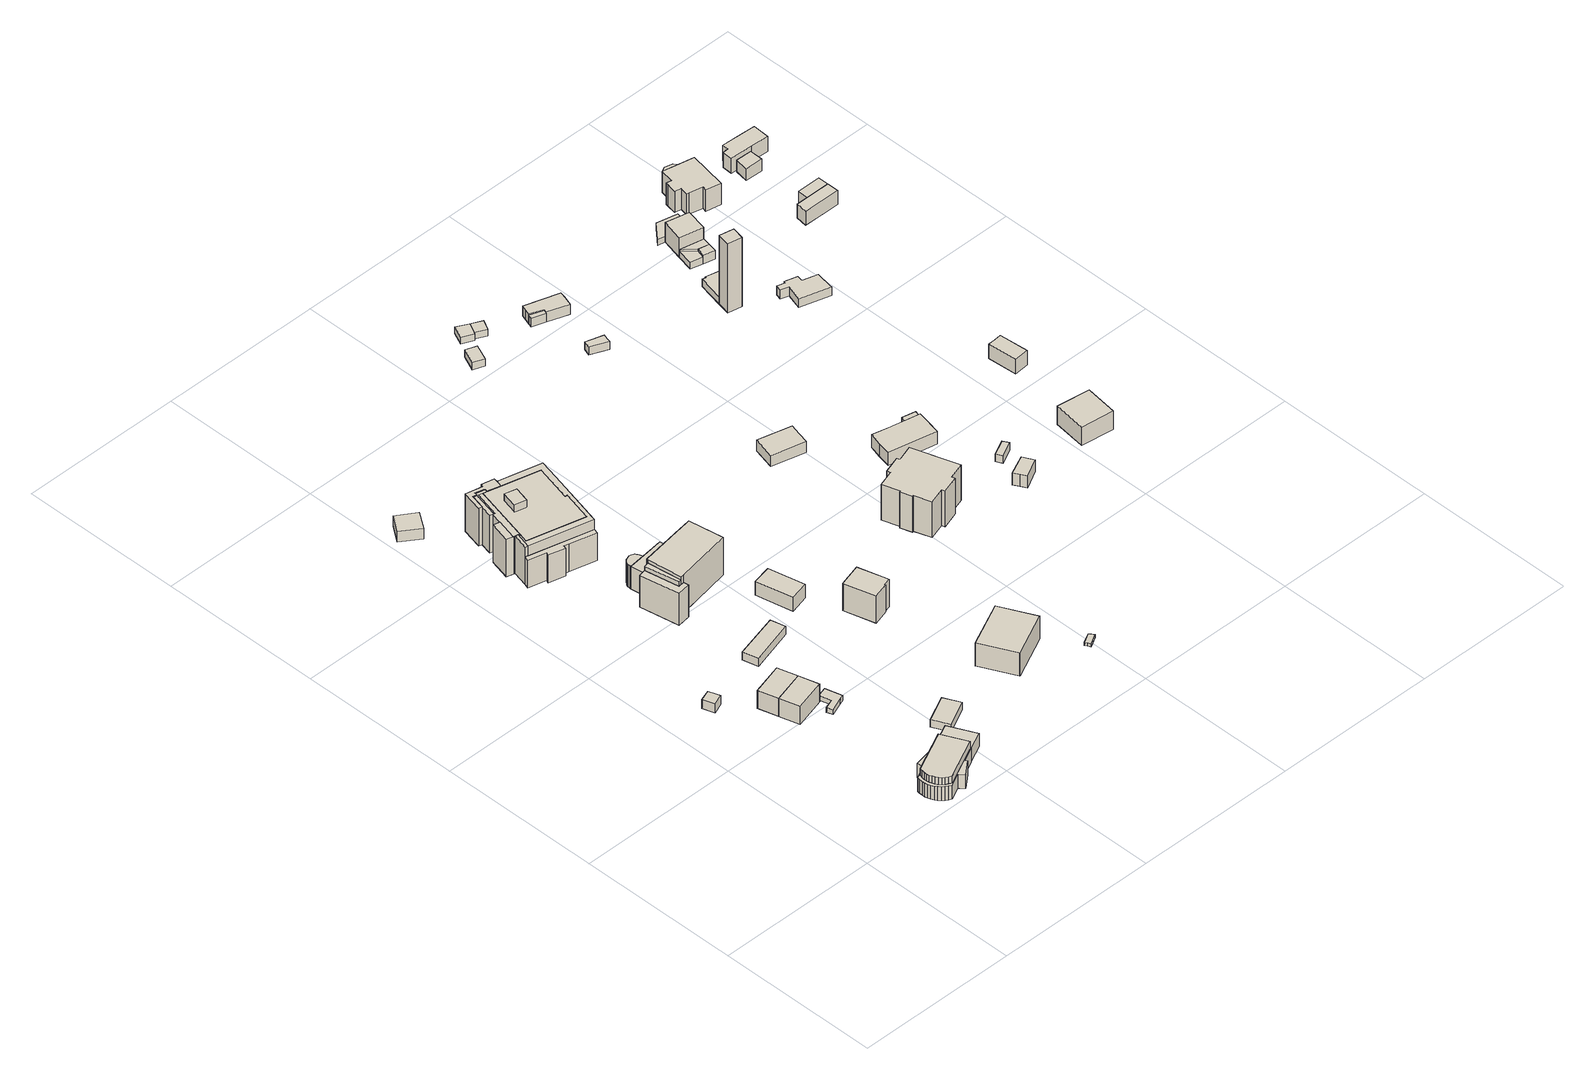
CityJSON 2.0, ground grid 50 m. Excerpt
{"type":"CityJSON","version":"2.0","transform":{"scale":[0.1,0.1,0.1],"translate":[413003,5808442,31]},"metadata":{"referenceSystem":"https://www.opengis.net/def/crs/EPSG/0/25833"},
"CityObjects":{
"building1":{"type":"Building","attributes":{"Gemeindeschluessel":"11000009","BezugspunktDach":"2200","function":"31001_2000","measuredHeight":3,"storeysAboveGround":1},"address":[{"country":"Germany","locality":"Berlin","thoroughfareNumber":"10 (2)","thoroughfareName":"Triglawstraße"}],"geometry":[{"type":"Solid","lod":"1","boundaries":[[[[0,1,2,3]],[[4,5,6,7]],[[4,7,3,2]],[[5,4,2,1]],[[6,5,1,0]],[[7,6,0,3]]]]}]},
"building2":{"type":"Building","attributes":{"Gemeindeschluessel":"11000009","function":"31001_1010"},"address":[{"country":"Germany","locality":"Berlin","thoroughfareNumber":"16B","thoroughfareName":"Triglawstraße"}],"children":["building2-1","building2-2"]},
"building2-1":{"type":"BuildingPart","attributes":{"BezugspunktDach":"2200","measuredHeight":7,"storeysAboveGround":2},"parents":["building2"],"geometry":[{"type":"MultiSurface","lod":"1","boundaries":[[[8,9,10,11,12,13,14,15,16,17,18,19,20,21]],[[22,23,24,25,26,27,28,29,30,31,32,33,34,35]],[[36,37,38,35,21,20]],[[39,37,20,19]],[[24,40,39,19,18]],[[25,24,18,17]],[[41,42,43,25,17,16]],[[44,42,16,15]],[[28,45,44,27,15,14]],[[46,45,28,14,13]],[[47,48,46,49,13,12]],[[50,48,12,11]],[[51,50,11,10]],[[52,51,10,9]],[[34,53,52,9,8]],[[38,53,8,21]],[[22,35,38,37,36]],[[23,22,37,39]],[[23,39,40,24]],[[26,25,43,42,41]],[[27,26,54,42,44]],[[27,44,45,28]],[[55,29,28,45,46]],[[30,29,49,46,48,47]],[[31,30,56,48,50]],[[32,31,50,51]],[[33,32,51,52]],[[33,52,53,34]],[[35,34,53,38]]]}]},
"building2-2":{"type":"BuildingPart","attributes":{"BezugspunktDach":"2200","measuredHeight":4.73,"storeysAboveGround":2},"parents":["building2"],"geometry":[{"type":"MultiSurface","lod":"1","boundaries":[[[57,58,59,60,61,62,63,64,65,66,67,68,69,70,43,42,44,45,46,48,50,51,52,53,38,37,39,40,71,72,73,74,75,76,77,78]],[[79,80,81,82,83,84,85,24,23,22,35,34,33,32,31,30,29,28,27,26,25,86,87,88,89,90,91,92,93,94,95,96,97,98,99,100]],[[79,100,78,77]],[[80,79,77,76]],[[81,80,76,75]],[[82,81,75,74]],[[83,82,74,73]],[[84,83,73,72]],[[85,84,72,71]],[[24,85,71,40]],[[35,22,37,22,35,38]],[[34,53,34,33]],[[33,52,33,32]],[[31,32,51,32,31,101]],[[31,50,31,30]],[[30,102,30,29]],[[28,29,103,29,28,104]],[[28,105,28,27]],[[25,26,25,43]],[[86,25,43,70]],[[87,86,70,69]],[[88,87,69,68]],[[89,88,68,67]],[[90,89,67,66]],[[91,90,66,65]],[[92,91,65,64]],[[93,92,64,63]],[[94,93,63,62]],[[95,94,62,61]],[[96,95,61,60]],[[97,96,60,59]],[[98,97,59,58]],[[99,98,58,57]],[[100,99,57,78]],[[23,24,40,39]],[[22,23,39,37]],[[34,35,38,53]],[[33,34,53,52]],[[32,33,52,51]],[[101,31,32,51,50]],[[30,31,50,48,106]],[[29,30,102,48,46]],[[104,28,29,103,46,45]],[[27,28,105,45,44]],[[26,27,44,42]],[[42,43,25,26]]]}]},
"building3":{"type":"Building","attributes":{"Gemeindeschluessel":"11000009","BezugspunktDach":"2200","function":"31001_1010","measuredHeight":6.11,"storeysAboveGround":2},"address":[{"country":"Germany","locality":"Berlin","thoroughfareNumber":"12B","thoroughfareName":"Triglawstraße"}],"geometry":[{"type":"Solid","lod":"1","boundaries":[[[[107,108,109,110]],[[111,112,113,114]],[[111,114,110,109]],[[112,111,109,108]],[[113,112,108,107]],[[114,113,107,110]]]]}]},
"building4":{"type":"Building","attributes":{"Gemeindeschluessel":"11000009","BezugspunktDach":"2200","function":"31001_1010","measuredHeight":6.01,"storeysAboveGround":2},"address":[{"country":"Germany","locality":"Berlin","thoroughfareNumber":"12A","thoroughfareName":"Triglawstraße"}],"geometry":[{"type":"Solid","lod":"1","boundaries":[[[[110,109,115,116]],[[117,118,119,120]],[[117,120,116,115]],[[118,117,115,109]],[[119,118,109,110]],[[120,119,110,116]]]]}]},
"building5":{"type":"Building","attributes":{"Gemeindeschluessel":"11000009","BezugspunktDach":"2200","function":"31001_2463","measuredHeight":4.38,"storeysAboveGround":1},"address":[{"country":"Germany","locality":"Berlin","thoroughfareNumber":"16B (1)","thoroughfareName":"Triglawstraße"}],"geometry":[{"type":"Solid","lod":"1","boundaries":[[[[40,43,70,121,122,71]],[[123,124,125,126,127,128]],[[123,128,71,122]],[[124,123,122,121]],[[125,124,121,70]],[[126,125,70,43]],[[127,126,43,40]],[[128,127,40,71]]]]}]},
"building6":{"type":"Building","attributes":{"Gemeindeschluessel":"11000009","BezugspunktDach":"2200","function":"31001_2463","measuredHeight":3.2,"storeysAboveGround":1},"address":[{"country":"Germany","locality":"Berlin","thoroughfareNumber":"12B (1)","thoroughfareName":"Triglawstraße"}],"geometry":[{"type":"Solid","lod":"1","boundaries":[[[[129,130,131,132,133,134,135,136]],[[137,138,139,140,141,142,143,144]],[[137,144,136,135]],[[138,137,135,134]],[[139,138,134,133]],[[140,139,133,132]],[[141,140,132,131]],[[142,141,131,130]],[[143,142,130,129]],[[144,143,129,136]]]]}]},
"building7":{"type":"Building","attributes":{"Gemeindeschluessel":"11000009","BezugspunktDach":"2200","function":"31001_1313","measuredHeight":3.59,"storeysAboveGround":1},"address":[{"country":"Germany","locality":"Berlin","thoroughfareNumber":"6 (1)","thoroughfareName":"Triglawstraße"}],"geometry":[{"type":"Solid","lod":"1","boundaries":[[[[145,146,147,148]],[[149,150,151,152]],[[149,152,148,147]],[[150,149,147,146]],[[151,150,146,145]],[[152,151,145,148]]]]}]},
"building8":{"type":"Building","attributes":{"Gemeindeschluessel":"11000009","BezugspunktDach":"2200","function":"51009_1611","measuredHeight":2.66,"storeysAboveGround":0},"address":[{"country":"Germany","locality":"Berlin"}],"geometry":[{"type":"Solid","lod":"1","boundaries":[[[[153,154,155,156]],[[157,158,159,160]],[[157,160,156,155]],[[158,157,155,154]],[[159,158,154,153]],[[160,159,153,156]]]]}]},
"building9":{"type":"Building","attributes":{"Gemeindeschluessel":"11000009","BezugspunktDach":"2200","function":"51009_1610","measuredHeight":10.72,"storeysAboveGround":0},"address":[{"country":"Germany","locality":"Berlin"}],"geometry":[{"type":"Solid","lod":"1","boundaries":[[[[161,162,163,164,165,166]],[[167,168,169,170,171,172]],[[167,172,166,165]],[[168,167,165,164]],[[169,168,164,163]],[[170,169,163,162]],[[171,170,162,161]],[[172,171,161,166]]]]}]},
"building10":{"type":"Building","attributes":{"Gemeindeschluessel":"11000009","BezugspunktDach":"2200","function":"31001_1010","measuredHeight":2.66,"storeysAboveGround":1},"address":[{"country":"Germany","locality":"Berlin","thoroughfareNumber":"10","thoroughfareName":"Triglawstraße"}],"geometry":[{"type":"Solid","lod":"1","boundaries":[[[[173,174,175,176]],[[177,178,179,180]],[[177,180,176,175]],[[178,177,175,174]],[[179,178,174,173]],[[180,179,173,176]]]]}]},
"building11":{"type":"Building","attributes":{"Gemeindeschluessel":"11000009","function":"31001_1010"},"address":[{"country":"Germany","locality":"Berlin","thoroughfareNumber":"6","thoroughfareName":"Triglawstraße"}],"children":["building11-1","building11-2","building11-3","building11-4","building11-5","building11-6","building11-7","building11-8","building11-9","building11-10"]},
"building11-1":{"type":"BuildingPart","attributes":{"BezugspunktDach":"2200","measuredHeight":12.64,"storeysAboveGround":4},"parents":["building11"],"geometry":[{"type":"MultiSurface","lod":"1","boundaries":[[[181,182,183,184,185,186,187,188,189]],[[190,191,192,193,194,195,196,197,198]],[[190,198,189,199,200,188]],[[201,202,203,202,201,204]],[[194,193,205,206,207]],[[195,194,208,207,209]],[[196,195,209,210]],[[197,196,210,211]],[[198,197,181,211,199]],[[188,200,199,189]],[[191,190,188,187]],[[192,204,201,212,186]],[[213,191,203,202,201]],[[187,212,202,203]],[[193,192,186,185]],[[207,206,205,185,184]],[[209,207,208,184,183]],[[210,209,183,182]],[[211,210,182,181]],[[199,211,181,189]]]}]},
"building11-2":{"type":"BuildingPart","attributes":{"BezugspunktDach":"2200","measuredHeight":13.93,"storeysAboveGround":4},"parents":["building11"],"geometry":[{"type":"MultiSurface","lod":"1","boundaries":[[[214,215,216,217,218,219,220,221,222,223,224,225,226]],[[227,228,229,230,231,193,201,232,233,234,235,236,237]],[[227,237,226,225]],[[228,227,225,224]],[[229,228,224,223]],[[230,229,223,222]],[[231,230,222,221]],[[238,239,240,206,193,231,221,220]],[[212,186,192,193,220,219],[192,186,185,193]],[[232,201,241,242,243,244,212,219,218]],[[245,244,243,246,247,233,232,218,217]],[[248,245,217,216]],[[234,233,249,246,250]],[[251,252,253,234,216,215]],[[254,252,215,214]],[[237,236,214,226]],[[206,240,239,238]],[[201,192,186,212]],[[186,192,193,185]],[[212,244,243,242,241]],[[247,246,243,244,245]],[[250,246,249,245,248]],[[235,234,253,252,251]],[[236,235,252,254]]]}]},
"building11-3":{"type":"BuildingPart","attributes":{"BezugspunktDach":"2200","measuredHeight":3,"storeysAboveGround":4},"parents":["building11"],"geometry":[{"type":"MultiSurface","lod":"1","boundaries":[[[201,255,256,257,255,201,202]],[[201,202,203,191,213],[202,242,258,203]],[[255,191,258,259,257,256]]]}]},
"building11-4":{"type":"BuildingPart","attributes":{"BezugspunktDach":"2200","measuredHeight":14.32,"storeysAboveGround":4},"parents":["building11"],"geometry":[{"type":"Solid","lod":"1","boundaries":[[[[260,261,262,263]],[[264,265,266,267]],[[264,267,263,262]],[[265,264,262,261]],[[266,265,261,260]],[[267,266,260,263]]]]}]},
"building11-5":{"type":"BuildingPart","attributes":{"BezugspunktDach":"2200","measuredHeight":12.7,"storeysAboveGround":4},"parents":["building11"],"geometry":[{"type":"MultiSurface","lod":"1","boundaries":[[[268,269,270,271,272,239,238,273,274,275,276,277,278,279,280]],[[281,200,199,211,210,209,207,206,240,282,283,284,285,286,287]],[[281,279,280,279]],[[288,278,279,278]],[[199,189,188,278,277]],[[181,189,277,276]],[[182,181,276,275]],[[209,183,182,275,274]],[[184,183,274,273]],[[185,184,273,238]],[[282,240,239,272]],[[283,282,272,271]],[[284,283,271,270]],[[289,290,291,292,289,285,284,270,269]],[[286,285,269,268]],[[287,293,294,268,280]],[[287,295,280,279,281]],[[200,281,279,278,288]],[[200,188,189,199]],[[199,189,181,211]],[[210,211,181,182]],[[210,182,183,209]],[[207,209,183,184]],[[206,207,208,184,185]],[[240,206,238,239]],[[292,291,290,289]],[[286,294,293,287]]]}]},
"building11-6":{"type":"BuildingPart","attributes":{"BezugspunktDach":"2200","measuredHeight":12.38,"storeysAboveGround":4},"parents":["building11"],"geometry":[{"type":"MultiSurface","lod":"1","boundaries":[[[296,297,212,244,245,298]],[[246,243,242,257,299,300]],[[250,248,245,246]],[[300,298,248,250]],[[243,246,245,244,301]],[[243,302,244,212,242]],[[242,202,203,258]],[[202,242,212,187,203]],[[258,203,256,257]],[[303,203,256]],[[299,257,297,296]],[[300,299,296,298]]]}]},
"building11-7":{"type":"BuildingPart","attributes":{"BezugspunktDach":"2200","measuredHeight":8.78,"storeysAboveGround":4},"parents":["building11"],"geometry":[{"type":"Solid","lod":"1","boundaries":[[[[304,305,306,307,308,309,290,289]],[[291,310,311,312,313,314,315,292]],[[310,291,290,309]],[[311,310,309,308]],[[312,311,308,307]],[[313,312,307,306]],[[314,313,306,305]],[[315,314,305,304]],[[292,315,304,289]],[[292,289,290,291]]]]}]},
"building11-8":{"type":"BuildingPart","attributes":{"BezugspunktDach":"2200","measuredHeight":9.47,"storeysAboveGround":4},"parents":["building11"],"geometry":[{"type":"MultiSurface","lod":"1","boundaries":[[[316,317,318,319,320,321,294,293,322,323]],[[324,325,326,327,328,329,330,331,332,333]],[[324,333,323,322]],[[326,325,334,287,286,294]],[[327,326,294,321]],[[328,327,321,320]],[[329,328,320,319]],[[330,329,319,318]],[[331,330,318,317]],[[332,331,317,316]],[[333,332,316,323]],[[322,293,325,324]],[[293,294,286,287,334]]]}]},
"building11-9":{"type":"BuildingPart","attributes":{"BezugspunktDach":"2200","measuredHeight":12.67,"storeysAboveGround":4},"parents":["building11"],"geometry":[{"type":"MultiSurface","lod":"1","boundaries":[[[335,336,337,280,279,338,339,340,341]],[[342,343,344,345,325,324,346,347,348]],[[342,348,341,340]],[[343,342,340,339]],[[325,345,281,287]],[[324,322,293,325,280,337]],[[346,324,337,336]],[[347,346,336,335]],[[348,347,335,341]],[[339,338,344,343]],[[345,344,338,279,349]],[[287,281,279,280]],[[325,293,322,324]]]}]},
"building11-10":{"type":"BuildingPart","attributes":{"BezugspunktDach":"2200","measuredHeight":12.67,"storeysAboveGround":4},"parents":["building11"],"geometry":[{"type":"MultiSurface","lod":"1","boundaries":[[[279,278,350,351,352,353,253,252,254,354,355,339,338]],[[343,356,357,236,235,234,358,359,255,191,190,345,344]],[[356,343,339,355]],[[357,356,355,354]],[[236,357,354,254]],[[358,234,253,353],[300,298,248,250]],[[296,298,353,352]],[[359,358,300,299,360]],[[297,296,299,257,255,359,352,351]],[[191,255,351,350],[258,203,187,297,257]],[[190,188,187,350,278]],[[345,190,278,200,281]],[[343,344,338,339]],[[235,236,254,252]],[[234,235,252,253]],[[248,298,300,250]],[[360,299,300,298,296]],[[257,299,296,297]],[[191,187,188,190]],[[200,278,279,281]],[[344,345,279,338,361]]]}]},
"building12":{"type":"Building","attributes":{"Gemeindeschluessel":"11000009","function":"31001_1010"},"address":[{"country":"Germany","locality":"Berlin","thoroughfareNumber":"8","thoroughfareName":"Triglawstraße"}],"children":["building12-1","building12-2","building12-3","building12-4"]},
"building12-1":{"type":"BuildingPart","attributes":{"BezugspunktDach":"2200","measuredHeight":13.94,"storeysAboveGround":2},"parents":["building12"],"geometry":[{"type":"MultiSurface","lod":"1","boundaries":[[[362,363,364,365,366,367,368]],[[369,370,371,372,373,374,375]],[[376,377,375,368,367]],[[370,369,367,366]],[[371,370,366,365]],[[372,371,365,364]],[[373,372,364,363]],[[378,379,373,363,362]],[[375,374,362,368]],[[380,369,375,377,376]],[[374,373,379,378]]]}]},
"building12-2":{"type":"BuildingPart","attributes":{"BezugspunktDach":"2200","measuredHeight":7.66,"storeysAboveGround":2},"parents":["building12"],"geometry":[{"type":"Solid","lod":"1","boundaries":[[[[377,376,381,382,383]],[[384,385,369,375,386]],[[384,382,383,382]],[[385,384,382,381]],[[369,385,381,376]],[[386,375,377,383]],[[383,382,384,386]],[[375,369,376,377]]]]}]},
"building12-3":{"type":"BuildingPart","attributes":{"BezugspunktDach":"2200","measuredHeight":11.82,"storeysAboveGround":2},"parents":["building12"],"geometry":[{"type":"Solid","lod":"1","boundaries":[[[[387,379,378,388]],[[374,373,389,390]],[[374,390,388,378]],[[389,373,379,387]],[[390,389,387,388]],[[374,378,379,373]]]]}]},
"building12-4":{"type":"BuildingPart","attributes":{"BezugspunktDach":"2200","measuredHeight":7.62,"storeysAboveGround":2},"parents":["building12"],"geometry":[{"type":"Solid","lod":"1","boundaries":[[[[383,382,391,392,393,394,395,396,397,398,399,400,401,402,403,404,405]],[[406,407,408,409,410,411,412,413,414,415,416,417,418,419,384,386,420]],[[406,420,405,404]],[[407,406,404,403]],[[408,407,403,402]],[[409,408,402,401]],[[410,409,401,400]],[[411,410,400,399]],[[412,411,399,398]],[[413,412,398,397]],[[414,413,397,396]],[[415,414,396,395]],[[416,415,395,394]],[[417,416,394,393]],[[418,417,393,392]],[[419,418,392,391]],[[384,419,391,382]],[[420,386,383,405]],[[386,384,382,383]]]]}]},
"building13":{"type":"Building","attributes":{"Gemeindeschluessel":"11000009","BezugspunktDach":"2200","function":"31001_2000","measuredHeight":5.56,"storeysAboveGround":1},"address":[{"country":"Germany","locality":"Berlin","thoroughfareNumber":"10 (1)","thoroughfareName":"Triglawstraße"}],"geometry":[{"type":"Solid","lod":"1","boundaries":[[[[421,422,423,424]],[[425,426,427,428]],[[425,428,424,423]],[[426,425,423,422]],[[427,426,422,421]],[[428,427,421,424]]]]}]},
"building14":{"type":"Building","attributes":{"Gemeindeschluessel":"11000009","BezugspunktDach":"2200","function":"31001_2463","measuredHeight":9.31,"storeysAboveGround":1},"address":[{"country":"Germany","locality":"Berlin","thoroughfareNumber":"12","thoroughfareName":"Triglawstraße"}],"geometry":[{"type":"Solid","lod":"1","boundaries":[[[[429,430,431,432,433,434]],[[435,436,437,438,439,440]],[[435,440,434,433]],[[436,435,433,432]],[[437,436,432,431]],[[438,437,431,430]],[[439,438,430,429]],[[440,439,429,434]]]]}]},
"building15":{"type":"Building","attributes":{"Gemeindeschluessel":"11000009","BezugspunktDach":"2200","function":"31001_2463","measuredHeight":7.85,"storeysAboveGround":2},"address":[{"country":"Germany","locality":"Berlin","thoroughfareNumber":"16B (4)","thoroughfareName":"Triglawstraße"}],"geometry":[{"type":"Solid","lod":"1","boundaries":[[[[441,442,443,444,445,446]],[[447,448,449,450,451,452]],[[447,452,446,445]],[[448,447,445,444]],[[449,448,444,443]],[[450,449,443,442]],[[451,450,442,441]],[[452,451,441,446]]]]}]},
"building16":{"type":"Building","attributes":{"Gemeindeschluessel":"11000009","BezugspunktDach":"2200","function":"31001_2000","measuredHeight":1.69,"storeysAboveGround":1},"address":[{"country":"Germany","locality":"Berlin","thoroughfareNumber":"20 (2)","thoroughfareName":"Triglawstraße"}],"geometry":[{"type":"Solid","lod":"1","boundaries":[[[[453,454,455,456,457,458]],[[459,460,461,462,463,464]],[[459,464,458,457]],[[460,459,457,456]],[[461,460,456,455]],[[462,461,455,454]],[[463,462,454,453]],[[464,463,453,458]]]]}]},
"building17":{"type":"Building","attributes":{"Gemeindeschluessel":"11000009","BezugspunktDach":"2200","function":"31001_1010","measuredHeight":2.44,"storeysAboveGround":1},"address":[{"country":"Germany","locality":"Berlin","thoroughfareNumber":"48 (2)","thoroughfareName":"Im Haselwinkel"}],"geometry":[{"type":"Solid","lod":"1","boundaries":[[[[465,466,467,468]],[[469,470,471,472]],[[469,472,468,467]],[[470,469,467,466]],[[471,470,466,465]],[[472,471,465,468]]]]}]},
"building18":{"type":"Building","attributes":{"Gemeindeschluessel":"11000009","BezugspunktDach":"2200","function":"31001_1010","measuredHeight":15.44,"storeysAboveGround":2},"address":[{"country":"Germany","locality":"Berlin","thoroughfareNumber":"11","thoroughfareName":"Triglawstraße"}],"geometry":[{"type":"Solid","lod":"1","boundaries":[[[[473,474,475,476,477,478,479,480,481,482,483,484,485,486,487,488]],[[489,490,491,492,493,494,495,496,497,498,499,500,501,502,503,504]],[[489,504,488,487]],[[490,489,487,486]],[[491,490,486,485]],[[492,491,485,484]],[[493,492,484,483]],[[494,493,483,482]],[[495,494,482,481]],[[496,495,481,480]],[[497,496,480,479]],[[498,497,479,478]],[[499,498,478,477]],[[500,499,477,476]],[[501,500,476,475]],[[502,501,475,474]],[[503,502,474,473]],[[504,503,473,488]]]]}]},
"building19":{"type":"Building","attributes":{"Gemeindeschluessel":"11000009","BezugspunktDach":"2200","function":"31001_2000","measuredHeight":4.35,"storeysAboveGround":1},"address":[{"country":"Germany","locality":"Berlin","thoroughfareNumber":"5 (1)","thoroughfareName":"Triglawstraße"}],"geometry":[{"type":"Solid","lod":"1","boundaries":[[[[505,506,507,508,509]],[[510,511,512,513,514]],[[510,514,509,508]],[[511,510,508,507]],[[512,511,507,506]],[[513,512,506,505]],[[514,513,505,509]]]]}]},
"building20":{"type":"Building","attributes":{"Gemeindeschluessel":"11000009","BezugspunktDach":"2200","function":"31001_2000","measuredHeight":2.18,"storeysAboveGround":1},"address":[{"country":"Germany","locality":"Berlin","thoroughfareNumber":"48 (3)","thoroughfareName":"Im Haselwinkel"}],"geometry":[{"type":"Solid","lod":"1","boundaries":[[[[515,516,517,518,519]],[[520,521,522,523,524]],[[520,524,519,518]],[[521,520,518,517]],[[522,521,517,516]],[[523,522,516,515]],[[524,523,515,519]]]]}]},
"building21":{"type":"Building","attributes":{"Gemeindeschluessel":"11000009","BezugspunktDach":"2200","function":"51009_1610","measuredHeight":2.15,"storeysAboveGround":0},"address":[{"country":"Germany","locality":"Berlin"}],"geometry":[{"type":"Solid","lod":"1","boundaries":[[[[525,526,517,516]],[[521,527,528,522]],[[521,522,516,517]],[[527,521,517,526]],[[528,527,526,525]],[[522,528,525,516]]]]}]},
"building22":{"type":"Building","attributes":{"Gemeindeschluessel":"11000009","BezugspunktDach":"2200","function":"31001_2000","measuredHeight":2.63,"storeysAboveGround":1},"address":[{"country":"Germany","locality":"Berlin","thoroughfareNumber":"50 (4)","thoroughfareName":"Im Haselwinkel"}],"geometry":[{"type":"Solid","lod":"1","boundaries":[[[[529,530,531,532,533]],[[534,535,536,537,538]],[[534,538,533,532]],[[535,534,532,531]],[[536,535,531,530]],[[537,536,530,529]],[[538,537,529,533]]]]}]},
"building23":{"type":"Building","attributes":{"Gemeindeschluessel":"11000009","BezugspunktDach":"2200","function":"51009_1610","measuredHeight":2.96,"storeysAboveGround":0},"address":[{"country":"Germany","locality":"Berlin"}],"geometry":[{"type":"Solid","lod":"1","boundaries":[[[[539,540,541,542]],[[543,544,545,546]],[[543,546,542,541]],[[544,543,541,540]],[[545,544,540,539]],[[546,545,539,542]]]]}]},
"building24":{"type":"Building","attributes":{"Gemeindeschluessel":"11000009","BezugspunktDach":"2200","function":"31001_1010","measuredHeight":4.96,"storeysAboveGround":1},"address":[{"country":"Germany","locality":"Berlin","thoroughfareNumber":"5","thoroughfareName":"Triglawstraße"}],"geometry":[{"type":"Solid","lod":"1","boundaries":[[[[547,548,549,550,551,552,553,554]],[[555,556,557,558,559,560,561,562]],[[555,562,554,553]],[[556,555,553,552]],[[557,556,552,551]],[[558,557,551,550]],[[559,558,550,549]],[[560,559,549,548]],[[561,560,548,547]],[[562,561,547,554]]]]}]},
"building25":{"type":"Building","attributes":{"Gemeindeschluessel":"11000009","BezugspunktDach":"2200","function":"31001_1010","measuredHeight":3.7,"storeysAboveGround":1},"address":[{"country":"Germany","locality":"Berlin","thoroughfareNumber":"50 (3)","thoroughfareName":"Im Haselwinkel"}],"geometry":[{"type":"Solid","lod":"1","boundaries":[[[[563,564,565,566,567,568,569,570]],[[571,572,573,574,575,545,544,543]],[[571,543,570,569]],[[572,571,569,568]],[[573,572,568,567]],[[574,573,567,566]],[[575,574,566,565]],[[545,575,565,564]],[[544,545,564,563]],[[543,544,563,570]]]]}]},
"building26":{"type":"Building","attributes":{"Gemeindeschluessel":"11000009","BezugspunktDach":"2200","function":"31001_1010","measuredHeight":4.8,"storeysAboveGround":1},"address":[{"country":"Germany","locality":"Berlin","thoroughfareNumber":"13","thoroughfareName":"Triglawstraße"}],"geometry":[{"type":"Solid","lod":"1","boundaries":[[[[576,577,578,579,580,581]],[[582,583,584,585,586,587]],[[582,587,581,580]],[[583,582,580,579]],[[584,583,579,578]],[[585,584,578,577]],[[586,585,577,576]],[[587,586,576,581]]]]}]},
"building27":{"type":"Building","attributes":{"Gemeindeschluessel":"11000009","BezugspunktDach":"2200","function":"51009_1610","measuredHeight":3.42,"storeysAboveGround":0},"address":[{"country":"Germany","locality":"Berlin"}],"geometry":[{"type":"Solid","lod":"1","boundaries":[[[[588,589,590,591]],[[592,593,559,594]],[[592,594,591,590]],[[593,592,590,589]],[[559,593,589,588]],[[594,559,588,591]]]]}]},
"building28":{"type":"Building","attributes":{"Gemeindeschluessel":"11000009","BezugspunktDach":"2200","function":"31001_2000","measuredHeight":2.54,"storeysAboveGround":1},"address":[{"country":"Germany","locality":"Berlin","thoroughfareNumber":"13 (1)","thoroughfareName":"Triglawstraße"}],"geometry":[{"type":"Solid","lod":"1","boundaries":[[[[595,596,597,598]],[[599,600,601,602]],[[599,602,598,597]],[[600,599,597,596]],[[601,600,596,595]],[[602,601,595,598]]]]}]},
"building29":{"type":"Building","attributes":{"Gemeindeschluessel":"11000009","BezugspunktDach":"2200","function":"51009_1610","measuredHeight":23.46,"storeysAboveGround":0},"address":[{"country":"Germany","locality":"Berlin"}],"geometry":[{"type":"Solid","lod":"1","boundaries":[[[[603,604,605,606]],[[607,608,609,610]],[[607,610,606,605]],[[608,607,605,604]],[[609,608,604,603]],[[610,609,603,606]]]]}]},
"building30":{"type":"Building","attributes":{"Gemeindeschluessel":"11000009","BezugspunktDach":"2200","function":"31001_1010","measuredHeight":8.45,"storeysAboveGround":2},"address":[{"country":"Germany","locality":"Berlin","thoroughfareNumber":"2","thoroughfareName":"Baldurstraße"}],"geometry":[{"type":"Solid","lod":"1","boundaries":[[[[611,612,613,614,615]],[[616,617,618,619,620]],[[616,620,615,614]],[[617,616,614,613]],[[618,617,613,612]],[[619,618,612,611]],[[620,619,611,615]]]]}]},
"building31":{"type":"Building","attributes":{"Gemeindeschluessel":"11000009","BezugspunktDach":"2200","function":"31001_1010","measuredHeight":2.54,"storeysAboveGround":1},"address":[{"country":"Germany","locality":"Berlin","thoroughfareNumber":"54 (2)","thoroughfareName":"Im Haselwinkel"}],"geometry":[{"type":"Solid","lod":"1","boundaries":[[[[621,622,623,624,625,626,627]],[[628,629,630,631,632,608,607]],[[628,607,627,626]],[[629,628,626,625]],[[630,629,625,624]],[[631,630,624,623]],[[632,631,623,622]],[[608,632,622,621]],[[607,608,621,627]]]]}]},
"building32":{"type":"Building","attributes":{"Gemeindeschluessel":"11000009","BezugspunktDach":"2200","function":"51009_1610","measuredHeight":2.94,"storeysAboveGround":0},"address":[{"country":"Germany","locality":"Berlin"}],"geometry":[{"type":"Solid","lod":"1","boundaries":[[[[633,634,635,636]],[[637,638,639,640]],[[637,640,636,635]],[[638,637,635,634]],[[639,638,634,633]],[[640,639,633,636]]]]}]},
"building33":{"type":"Building","attributes":{"Gemeindeschluessel":"11000009","function":"31001_2000"},"address":[{"country":"Germany","locality":"Berlin","thoroughfareNumber":"54 (1)","thoroughfareName":"Im Haselwinkel"}],"children":["building33-1","building33-2","building33-3"]},
"building33-1":{"type":"BuildingPart","attributes":{"BezugspunktDach":"2200","measuredHeight":7.5,"storeysAboveGround":2},"parents":["building33"],"geometry":[{"type":"MultiSurface","lod":"1","boundaries":[[[641,642,643,644]],[[645,646,647,648]],[[645,648,644,643]],[[646,645,643,642]],[[647,646,642,641]],[[649,650,651,641,644]],[[648,647,651,650,649]]]}]},
"building33-2":{"type":"BuildingPart","attributes":{"BezugspunktDach":"2200","measuredHeight":2.84,"storeysAboveGround":2},"parents":["building33"],"geometry":[{"type":"MultiSurface","lod":"1","boundaries":[[[652,653,651,650]],[[654,638,637,655]],[[654,655,648,647]],[[638,654,651,653]],[[637,638,653,652]],[[656,657,652,650]],[[647,648,650,651,658]],[[655,637,657,656]]]}]},
"building33-3":{"type":"BuildingPart","attributes":{"BezugspunktDach":"2200","measuredHeight":2.33,"storeysAboveGround":2},"parents":["building33"],"geometry":[{"type":"Solid","lod":"1","boundaries":[[[[659,657,656,660]],[[655,637,640,661]],[[655,661,660,656]],[[640,637,657,659]],[[661,640,659,660]],[[637,655,656,657]]]]}]},
"building34":{"type":"Building","attributes":{"Gemeindeschluessel":"11000009","BezugspunktDach":"2200","function":"31001_2723","measuredHeight":5.34,"storeysAboveGround":1},"address":[{"country":"Germany","locality":"Berlin","thoroughfareNumber":"2 (1)","thoroughfareName":"Baldurstraße"}],"geometry":[{"type":"Solid","lod":"1","boundaries":[[[[662,663,664,665,666]],[[667,668,669,670,671]],[[667,671,666,665]],[[668,667,665,664]],[[669,668,664,663]],[[670,669,663,662]],[[671,670,662,666]]]]}]},
"building35":{"type":"Building","attributes":{"Gemeindeschluessel":"11000009","BezugspunktDach":"2200","function":"31001_2000","measuredHeight":5.99,"storeysAboveGround":1},"address":[{"country":"Germany","locality":"Berlin","thoroughfareNumber":"54 (3)","thoroughfareName":"Im Haselwinkel"}],"geometry":[{"type":"Solid","lod":"1","boundaries":[[[[672,673,674,675,676,677,678,679,680,681,682]],[[683,684,685,686,687,688,689,690,691,692,693]],[[683,693,682,681]],[[684,683,681,680]],[[685,684,680,679]],[[686,685,679,678]],[[687,686,678,677]],[[688,687,677,676]],[[689,688,676,675]],[[690,689,675,674]],[[691,690,674,673]],[[692,691,673,672]],[[693,692,672,682]]]]}]},
"building36":{"type":"Building","attributes":{"Gemeindeschluessel":"11000009","BezugspunktDach":"2200","function":"51009_1610","measuredHeight":1.94,"storeysAboveGround":0},"address":[{"country":"Germany","locality":"Berlin"}],"geometry":[{"type":"Solid","lod":"1","boundaries":[[[[694,695,696,697,698]],[[699,700,646,645,701]],[[699,701,698,697]],[[700,699,697,696]],[[646,700,696,695]],[[645,646,695,694]],[[701,645,694,698]]]]}]},
"building37":{"type":"Building","attributes":{"Gemeindeschluessel":"11000009","function":"31001_1010"},"address":[{"country":"Germany","locality":"Berlin","thoroughfareNumber":"54","thoroughfareName":"Im Haselwinkel"}],"children":["building37-1","building37-2"]},
"building37-1":{"type":"BuildingPart","attributes":{"BezugspunktDach":"2200","measuredHeight":9.84,"storeysAboveGround":2},"parents":["building37"],"geometry":[{"type":"Solid","lod":"1","boundaries":[[[[702,703,704,705,706,707,708,709,710,711,712,713,714,715]],[[716,717,718,719,720,721,722,723,724,725,726,727,728,729]],[[716,729,715,714]],[[717,716,714,713]],[[718,717,713,712]],[[719,718,712,711]],[[720,719,711,710],[730,731,732,733]],[[721,720,710,709]],[[722,721,709,708]],[[723,722,708,707]],[[724,723,707,706]],[[725,724,706,705]],[[726,725,705,704]],[[727,726,704,703]],[[728,727,703,702]],[[729,728,702,715]],[[732,731,730,733]]]]}]},
"building37-2":{"type":"BuildingPart","attributes":{"BezugspunktDach":"2200","measuredHeight":6.66,"storeysAboveGround":2},"parents":["building37"],"geometry":[{"type":"Solid","lod":"1","boundaries":[[[[732,734,735,733]],[[736,737,731,730]],[[736,730,733,735]],[[737,736,735,734]],[[731,737,734,732]],[[730,731,732,733]]]]}]},
"building38":{"type":"Building","attributes":{"Gemeindeschluessel":"11000009","BezugspunktDach":"2200","function":"31001_2000","measuredHeight":4.7,"storeysAboveGround":1},"address":[{"country":"Germany","locality":"Berlin","thoroughfareNumber":"18A (1)","thoroughfareName":"Kanalstraße"}],"geometry":[{"type":"Solid","lod":"1","boundaries":[[[[738,739,740,741,742]],[[743,744,745,746,747]],[[743,747,742,741]],[[744,743,741,740]],[[745,744,740,739]],[[746,745,739,738]],[[747,746,738,742]]]]}]},
"building39":{"type":"Building","attributes":{"Gemeindeschluessel":"11000009","BezugspunktDach":"2200","function":"31001_2000","measuredHeight":4.48,"storeysAboveGround":1},"address":[{"country":"Germany","locality":"Berlin","thoroughfareNumber":"18 (2)","thoroughfareName":"Kanalstraße"}],"geometry":[{"type":"Solid","lod":"1","boundaries":[[[[739,748,749,740]],[[750,751,752,753]],[[750,753,740,749]],[[751,750,749,748]],[[752,751,748,739]],[[753,752,739,740]]]]}]},
"building40":{"type":"Building","attributes":{"Gemeindeschluessel":"11000009","BezugspunktDach":"2200","function":"31001_1313","measuredHeight":4.05,"storeysAboveGround":1},"address":[{"country":"Germany","locality":"Berlin","thoroughfareNumber":"18 (1)","thoroughfareName":"Kanalstraße"}],"geometry":[{"type":"Solid","lod":"1","boundaries":[[[[754,755,756,757]],[[758,759,760,761]],[[758,761,757,756]],[[759,758,756,755]],[[760,759,755,754]],[[761,760,754,757]]]]}]},
"building41":{"type":"Building","attributes":{"Gemeindeschluessel":"11000009","BezugspunktDach":"2200","function":"31001_2000","measuredHeight":7.94,"storeysAboveGround":2},"address":[{"country":"Germany","locality":"Berlin","thoroughfareNumber":"56 (1)","thoroughfareName":"Im Haselwinkel"}],"geometry":[{"type":"Solid","lod":"1","boundaries":[[[[762,763,764,765,766,767,768,769]],[[770,771,772,773,774,775,776,777]],[[770,777,769,768]],[[771,770,768,767]],[[772,771,767,766]],[[773,772,766,765]],[[774,773,765,764]],[[775,774,764,763]],[[776,775,763,762]],[[777,776,762,769]]]]}]}
},
"vertices":[
[121,667,49],[155,680,49],[143,715,49],[110,703,49],[143,715,19],[155,680,19],[121,667,19],[110,703,19],
[278,64,92],[279,56,92],[282,48,92],[285,40,92],[290,33,92],[296,27,92],[302,21,92],[310,17,92],[318,13,92],[444,74,92],[407,151,92],[281,90,92],[279,82,92],[277,73,92],[279,82,22],[281,90,22],[407,151,22],[444,74,22],[318,13,22],[310,17,22],[302,21,22],[296,27,22],[290,33,22],[285,40,22],[282,48,22],[279,56,22],[278,64,22],[277,73,22],[279,82,27],[279,82,69],[277,73,69],[281,90,69],[407,151,69],[318,13,42],[318,13,69],[444,74,69],[310,17,69],[302,21,69],[296,27,69],[290,33,49],[290,33,69],[296,27,50],[285,40,69],[282,48,69],[279,56,69],[278,64,69],[318,13,41],[296,27,25],[290,33,52],
[268,62,69],[270,53,69],[273,44,69],[277,35,69],[282,28,69],[288,21,69],[295,15,69],[303,10,69],[311,6,69],[351,25,69],[364,10,69],[405,44,69],[402,50,69],[445,71,69],[405,154,69],[363,134,69],[361,139,69],[307,128,69],[311,109,69],[271,89,69],[269,80,69],[268,71,69],[269,80,22],[271,89,22],[311,109,22],[307,128,22],[361,139,22],[363,134,22],[405,154,22],[445,71,22],[402,50,22],[405,44,22],[364,10,22],[351,25,22],[311,6,22],[303,10,22],[295,15,22],[288,21,22],[282,28,22],[277,35,22],[273,44,22],[270,53,22],[268,62,22],[268,71,22],[285,40,45],[290,33,36],[296,27,44],[302,21,37],[302,21,54],[290,33,24],
[235,476,89],[331,502,89],[315,563,89],[218,536,89],[315,563,28],[331,502,28],[235,476,28],[218,536,28],
[298,623,89],[202,596,89],[298,623,29],[315,563,29],[218,536,29],[202,596,29],
[500,97,69],[460,180,69],[460,180,25],[500,97,25],[445,71,25],[444,74,25],[407,151,25],[405,154,25],
[328,450,36],[370,466,36],[384,471,36],[370,523,36],[356,519,36],[341,515,36],[351,479,36],[322,468,36],[351,479,20],[341,515,20],[356,519,20],[370,523,20],[384,471,20],[370,466,20],[328,450,20],[322,468,20],
[61,1653,65],[97,1704,65],[40,1742,65],[5,1692,65],[40,1742,29],[97,1704,29],[61,1653,29],[5,1692,29],
[490,189,49],[570,228,49],[545,278,49],[466,239,49],[545,278,23],[570,228,23],[490,189,23],[466,239,23],
[288,963,134],[328,969,134],[326,985,134],[307,982,134],[288,1087,134],[267,1083,134],[288,1087,26],[307,982,26],[326,985,26],[328,969,26],[288,963,26],[267,1083,26],
[320,710,52],[456,748,52],[445,793,52],[309,757,52],[445,793,25],[456,748,25],[320,710,25],[309,757,25],
[314,1320,154],[337,1413,154],[330,1414,154],[359,1528,154],[242,1557,154],[211,1565,154],[190,1570,154],[146,1393,154],[139,1364,154],[146,1393,28],[190,1570,28],[211,1565,28],[242,1557,28],[359,1528,28],[330,1414,28],[337,1413,28],[314,1320,28],[139,1364,28],[139,1364,29],[146,1393,29],[203,1567,28],[203,1567,58],[190,1570,58],[207,1566,28],[242,1557,123],[242,1557,29],[359,1528,29],[359,1528,123],[330,1414,29],[337,1413,29],[314,1320,29],[203,1567,154],[199,1568,28],
[151,1533,156],[162,1578,156],[174,1575,156],[176,1584,156],[206,1577,156],[203,1567,156],[242,1557,156],[247,1577,156],[249,1587,156],[210,1596,156],[208,1587,156],[157,1599,156],[141,1536,156],[157,1599,28],[208,1587,28],[210,1596,28],[249,1587,28],[247,1577,28],[206,1577,28],[176,1584,28],[174,1575,28],[162,1578,28],[151,1533,28],[141,1536,28],[242,1557,155],[247,1577,155],[247,1577,29],[203,1567,123],[203,1567,30],[206,1577,30],[206,1577,154],[176,1584,154],[176,1584,30],[176,1584,94],[174,1575,154],[176,1584,92],[174,1575,30],[162,1578,92],[162,1578,155],[174,1575,155],[151,1533,155],
[179,1573,28],[179,1573,58],[179,1573,30],[190,1570,30],[184,1572,30],
[232,1454,178],[245,1502,178],[209,1512,178],[197,1463,178],[209,1512,34],[245,1502,34],[232,1454,34],[197,1463,34],
[319,1299,155],[330,1342,155],[366,1485,155],[380,1544,155],[284,1568,155],[359,1528,155],[330,1414,155],[337,1413,155],[314,1320,155],[139,1364,155],[146,1393,155],[142,1394,155],[130,1346,155],[142,1394,29],[284,1568,29],[380,1544,29],[366,1485,29],[330,1342,29],[319,1299,29],[130,1346,29],[146,1393,36],[330,1342,131],[366,1485,131],[366,1485,43],[330,1342,43],[130,1346,122],[319,1299,122],[130,1346,123],
[158,1493,154],[179,1573,154],[154,1494,154],[158,1493,30],[154,1494,30],[206,1577,111],[206,1577,124],[180,1573,58],
[342,1339,131],[359,1407,131],[350,1409,131],[357,1438,131],[366,1436,131],[378,1482,131],[378,1482,43],[366,1436,43],[357,1438,43],[350,1409,43],[359,1407,43],[342,1339,43],
[170,1320,122],[167,1311,122],[216,1298,122],[219,1308,122],[235,1304,122],[315,1284,122],[120,1348,122],[116,1334,122],[120,1348,28],[130,1346,28],[319,1299,28],[315,1284,28],[235,1304,28],[219,1308,28],[216,1298,28],[167,1311,28],[170,1320,28],[116,1334,28],[130,1346,99],
[130,1397,155],[132,1396,155],[120,1348,155],[127,1398,155],[143,1461,155],[123,1466,155],[108,1403,155],[123,1466,28],[143,1461,28],[127,1398,28],[142,1394,28],[132,1396,28],[130,1397,28],[108,1403,28],[142,1394,31],
[190,1570,155],[179,1573,155],[158,1493,155],[154,1494,155],[142,1497,155],[151,1495,155],[151,1495,28],[142,1497,28],[154,1494,28],[158,1493,28],[158,1493,71],[127,1398,31],
[303,1089,159],[317,984,159],[326,985,159],[499,1016,159],[482,1122,159],[423,1113,159],[303,1094,159],[423,1113,31],[482,1122,31],[499,1016,31],[326,985,31],[317,984,31],[303,1089,31],[303,1094,31],[423,1113,107],[303,1094,107],[303,1089,149],[317,984,149],[423,1113,78],
[415,1159,107],[347,1150,107],[296,1144,107],[347,1150,31],[415,1159,31],[296,1144,31],
[307,982,149],[288,1087,149],[307,982,31],[288,1087,31],
[341,1164,107],[339,1167,107],[337,1171,107],[333,1173,107],[329,1175,107],[325,1176,107],[321,1176,107],[317,1175,107],[312,1173,107],[307,1171,107],[304,1167,107],[300,1163,107],[298,1159,107],[297,1154,107],[296,1149,107],[297,1154,31],[298,1159,31],[300,1163,31],[304,1167,31],[307,1171,31],[312,1173,31],[317,1175,31],[321,1176,31],[325,1176,31],[329,1175,31],[333,1173,31],[337,1171,31],[339,1167,31],[341,1164,31],[296,1149,31],
[531,797,72],[589,811,72],[565,921,72],[507,909,72],[565,921,25],[589,811,25],[531,797,25],[507,909,25],
[651,618,115],[698,631,115],[697,633,115],[719,639,115],[693,731,115],[625,712,115],[693,731,22],[719,639,22],[697,633,22],[698,631,22],[651,618,22],[625,712,22],
[717,327,96],[768,221,96],[769,220,96],[904,285,96],[852,393,96],[716,328,96],[852,393,18],[904,285,18],[769,220,18],[768,221,18],[717,327,18],[716,328,18],
[955,163,49],[959,155,49],[991,173,49],[986,181,49],[981,188,49],[951,171,49],[981,188,39],[986,181,39],[991,173,39],[959,155,39],[955,163,39],[951,171,39],
[616,1987,82],[637,2036,82],[604,2049,82],[583,2000,82],[604,2049,58],[637,2036,58],[616,1987,58],[583,2000,58],
[940,821,162],[936,819,162],[947,784,162],[951,785,162],[968,734,162],[1017,750,162],[1020,740,162],[1073,757,162],[1070,767,162],[1120,783,162],[1074,923,162],[1025,907,162],[1022,916,162],[970,899,162],[973,889,162],[923,873,162],[973,889,41],[970,899,41],[1022,916,41],[1025,907,41],[1074,923,41],[1120,783,41],[1070,767,41],[1073,757,41],[1020,740,41],[1017,750,41],[968,734,41],[951,785,41],[947,784,41],[936,819,41],[940,821,41],[923,873,41],
[956,1175,98],[965,1208,98],[973,1242,98],[871,1268,98],[854,1200,98],[871,1268,61],[973,1242,61],[965,1208,61],[956,1175,61],[854,1200,61],
[667,2075,79],[670,2080,79],[686,2112,79],[650,2131,79],[633,2092,79],[650,2131,57],[686,2112,57],[670,2080,57],[667,2075,57],[633,2092,57],
[703,2064,79],[719,2096,79],[719,2096,57],[703,2064,57],
[892,1816,75],[895,1827,75],[900,1843,75],[847,1860,75],[839,1839,75],[847,1860,49],[900,1843,49],[895,1827,49],[892,1816,49],[839,1839,49],
[847,1998,85],[851,2010,85],[811,2025,85],[806,2012,85],[811,2025,55],[851,2010,55],[847,1998,55],[806,2012,55],
[1216,964,102],[1224,1003,102],[1232,1042,102],[1137,1062,102],[1097,1071,102],[1089,1073,102],[1079,1033,102],[1070,994,102],[1079,1033,58],[1089,1073,58],[1097,1071,58],[1137,1062,58],[1232,1042,58],[1224,1003,58],[1216,964,58],[1070,994,58],
[851,2010,89],[847,1998,89],[911,1977,89],[920,2006,89],[925,2024,89],[821,2057,89],[816,2041,89],[811,2025,89],[816,2041,55],[821,2057,55],[925,2024,55],[920,2006,55],[911,1977,55],
[1261,712,85],[1270,694,85],[1328,724,85],[1319,741,85],[1311,758,85],[1251,730,85],[1311,758,45],[1319,741,45],[1328,724,45],[1270,694,45],[1261,712,45],[1251,730,45],
[1232,1042,92],[1238,1064,92],[1197,1073,92],[1191,1051,92],[1197,1073,58],[1238,1064,58],[1191,1051,58],
[1291,803,72],[1339,827,72],[1329,845,72],[1282,822,72],[1329,845,47],[1339,827,47],[1291,803,47],[1282,822,47],
[1252,1701,274],[1261,1739,274],[1218,1748,274],[1210,1710,274],[1218,1748,40],[1261,1739,40],[1252,1701,40],[1210,1710,40],
[1580,696,110],[1587,747,110],[1594,797,110],[1493,810,110],[1479,709,110],[1493,810,48],[1594,797,48],[1587,747,48],[1580,696,48],[1479,709,48],
[1261,1739,65],[1273,1736,65],[1291,1817,65],[1247,1828,65],[1246,1824,65],[1235,1827,65],[1218,1748,65],[1235,1827,40],[1246,1824,40],[1247,1828,40],[1291,1817,40],[1273,1736,40],
[1338,1883,63],[1344,1910,63],[1310,1917,63],[1303,1891,63],[1310,1917,34],[1344,1910,34],[1338,1883,34],[1303,1891,34],
[1349,1936,101],[1364,2002,101],[1293,2018,101],[1277,1951,101],[1293,2018,35],[1364,2002,35],[1349,1936,35],[1277,1951,35],[1277,1951,43],[1277,1951,62],[1349,1936,62],
[1310,1917,62],[1344,1910,62],[1349,1936,34],[1277,1951,34],[1277,1951,57],[1310,1917,57],[1349,1936,50],
[1303,1891,57],[1266,1900,57],[1266,1900,34],
[1564,1031,85],[1609,1034,85],[1602,1124,85],[1580,1122,85],[1558,1121,85],[1580,1122,36],[1602,1124,36],[1609,1034,36],[1564,1031,36],[1558,1121,36],
[1396,1675,32],[1381,1627,32],[1473,1600,32],[1474,1610,32],[1482,1658,32],[1437,1671,32],[1440,1689,32],[1402,1700,32],[1401,1694,32],[1377,1701,32],[1372,1683,32],[1377,1701,2],[1401,1694,2],[1402,1700,2],[1440,1689,2],[1437,1671,2],[1482,1658,2],[1474,1610,2],[1473,1600,2],[1381,1627,2],[1396,1675,2],[1372,1683,2],
[1293,2018,54],[1364,2002,54],[1376,2056,54],[1313,2070,54],[1271,2022,54],[1313,2070,35],[1376,2056,35],[1271,2022,35],
[1409,2076,108],[1404,2051,108],[1411,2049,108],[1451,2040,108],[1448,2027,108],[1494,2017,108],[1506,2083,108],[1516,2136,108],[1471,2145,108],[1421,2156,108],[1413,2114,108],[1396,2117,108],[1394,2108,108],[1389,2080,108],[1394,2108,36],[1396,2117,36],[1413,2114,36],[1421,2156,36],[1471,2145,36],[1516,2136,36],[1506,2083,36],[1494,2017,36],[1448,2027,36],[1451,2040,36],[1411,2049,36],[1404,2051,36],[1409,2076,36],[1389,2080,36],[1421,2156,40],[1471,2145,40],[1471,2145,107],[1421,2156,107],
[1461,2158,107],[1435,2164,107],[1435,2164,40],[1461,2158,40],
[1701,1806,86],[1701,1842,86],[1628,1842,86],[1592,1842,86],[1587,1808,86],[1592,1842,39],[1628,1842,39],[1701,1842,39],[1701,1806,39],[1587,1808,39],
[1701,1875,86],[1629,1875,86],[1629,1875,41],[1701,1875,41],[1701,1842,41],[1628,1842,41],
[1653,2031,82],[1654,2072,82],[1606,2073,82],[1599,2033,82],[1606,2073,42],[1654,2072,42],[1653,2031,42],[1599,2033,42],
[1663,2077,92],[1717,2074,92],[1720,2125,92],[1666,2128,92],[1612,2131,92],[1611,2111,92],[1594,2110,92],[1593,2080,92],[1594,2110,41],[1611,2111,41],[1612,2131,41],[1666,2128,41],[1720,2125,41],[1717,2074,41],[1663,2077,41],[1593,2080,41]
]}
